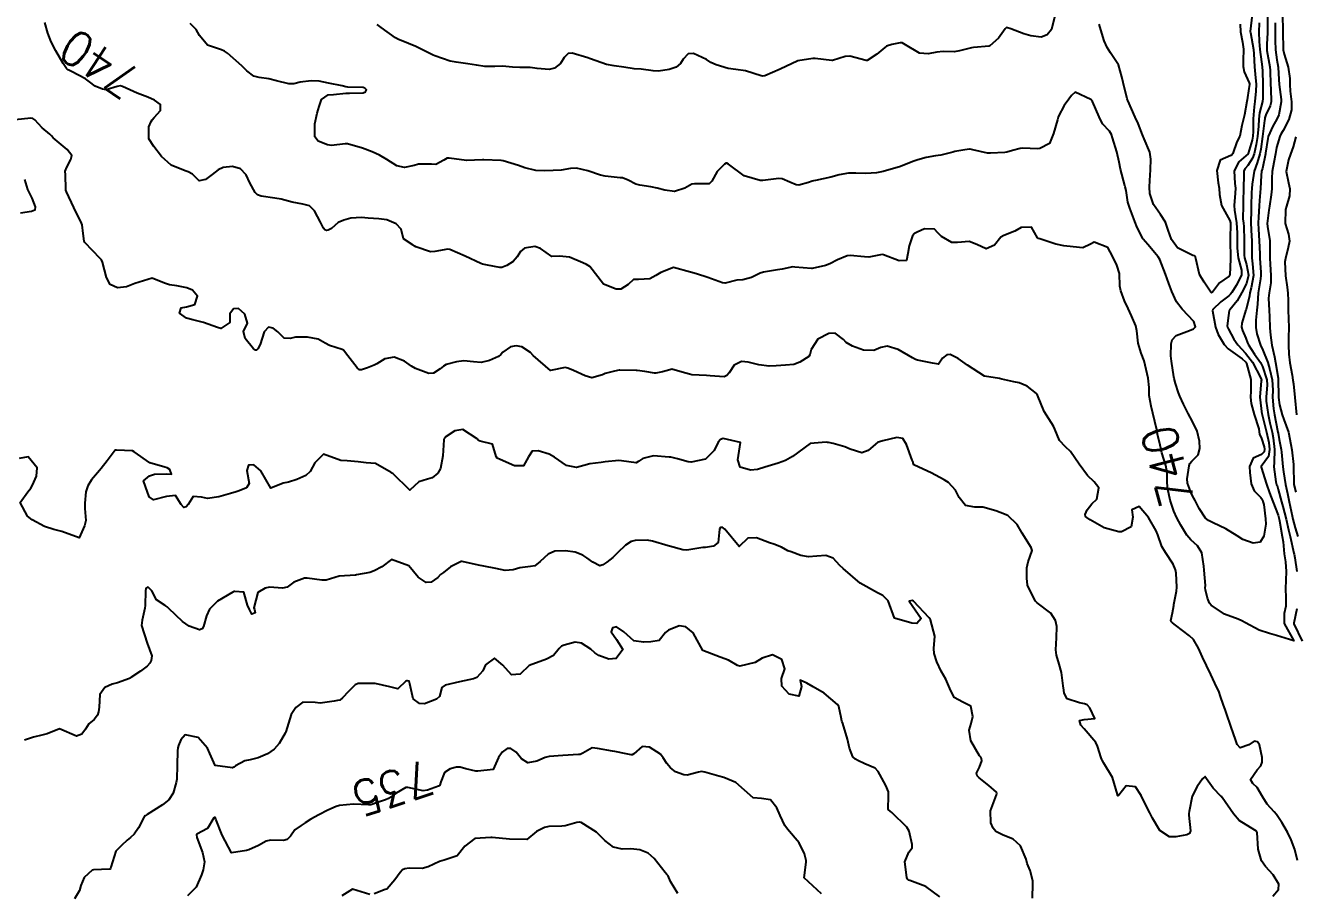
# Model space of a CAD drawing. Header units: metres. Extents: x 318500 to 325275, y 7408834 to 7428799.
# Drawn here: x 320052.3 to 320198.6, y 7412619.7 to 7412719.4 of the extents above; entities that cross this region are included whole.
import ezdxf
from ezdxf.enums import TextEntityAlignment as Align

# ---------------------------------------------------------------- set-up
doc = ezdxf.new("R2010")
doc.units = ezdxf.units.M
doc.header["$MEASUREMENT"] = 0
for name, color, linetype in [('Cotas', 45, 'Continuous'), ('Curvas de Nivel 1m', 11, 'Continuous'), ('Curvas de Nivel 5m', 15, 'Continuous')]:
    doc.layers.add(name, color=color, linetype=linetype)
doc.styles.add('Style-STANDARD', font='STANDARD.shx')

msp = doc.modelspace()

# ---------------------------------------------------------------- linework, layer by layer
at = {"layer": 'Curvas de Nivel 1m', "flags": 128}
for points, elevation in [([(320193.59, 7412720.62), (320193.39, 7412718.68), (320193.39, 7412718.62), (320193.4, 7412718.55), (320193.75, 7412716.61), (320193.79, 7412716.11), (320193.86, 7412714.61), (320194, 7412713.35), (320194.06, 7412712.61), (320194.05, 7412711.8), (320193.93, 7412710.61), (320193.83, 7412709.99), (320193.73, 7412708.61), (320193.71, 7412707.15), (320193.67, 7412706.61), (320193.59, 7412706.18), (320193.16, 7412704.62), (320193.16, 7412704.6), (320193.14, 7412704.58), (320192.09, 7412703.67), (320191.53, 7412702.64), (320191.62, 7412701.17), (320191.67, 7412700.64), (320191.64, 7412700.08), (320191.53, 7412698.64), (320191.56, 7412698.13), (320191.79, 7412696.64), (320191.87, 7412695.49), (320191.89, 7412694.64), (320191.89, 7412693.74), (320192.01, 7412692.63), (320192.39, 7412691.19), (320192.39, 7412690.63), (320191.76, 7412689.46), (320191.26, 7412688.65), (320191.13, 7412688.45), (320190.92, 7412688.24), (320190.01, 7412687.56), (320189.08, 7412686.67), (320189.04, 7412686.53), (320189.38, 7412684.66), (320189.71, 7412683.81), (320190.38, 7412682.65), (320190.84, 7412682.15), (320192.44, 7412681.01), (320192.82, 7412680.71), (320192.89, 7412680.62), (320192.97, 7412680.46), (320193.44, 7412678.61), (320193.45, 7412677.28), (320193.41, 7412676.61), (320193.5, 7412675.87), (320193.83, 7412674.6), (320194.36, 7412672.95), (320194.41, 7412672.59), (320194.44, 7412672.32), (320194.7, 7412671.84), (320194.98, 7412670.88), (320195.02, 7412670.59), (320194.98, 7412670.29), (320194.68, 7412670), (320193.71, 7412669.57), (320193.31, 7412668.61), (320193.35, 7412667.91), (320193.51, 7412666.61), (320193.85, 7412665.83), (320194.61, 7412665.05), (320194.78, 7412664.76), (320194.84, 7412664.59), (320194.94, 7412664.25), (320195.14, 7412662.58), (320195.19, 7412661.97), (320194.96, 7412660.58), (320194.54, 7412659.9), (320193.74, 7412659.8), (320192.55, 7412660.22), (320191.89, 7412660.63), (320190.56, 7412661.46), (320189.11, 7412662.12), (320188.58, 7412662.39), (320188.25, 7412662.68), (320187.51, 7412663.77), (320187.06, 7412664.69), (320186.9, 7412664.98), (320186.62, 7412665.47), (320186.17, 7412666.7), (320186.13, 7412667.21), (320186.34, 7412668.7), (320186.42, 7412668.95), (320186.67, 7412669.24), (320187.4, 7412669.97), (320187.6, 7412670.69), (320187.56, 7412671.54), (320187.27, 7412672.69), (320186.73, 7412673.8), (320186.22, 7412674.71), (320185.7, 7412675.78), (320185.29, 7412676.72), (320185.14, 7412677.09), (320184.78, 7412678.15), (320184.63, 7412678.73), (320184.59, 7412678.93), (320184.3, 7412680.74), (320184.24, 7412681.33), (320184.29, 7412682.74), (320184.41, 7412683.18), (320184.86, 7412683.68), (320186.41, 7412684.25), (320186.87, 7412684.47), (320187.09, 7412684.7), (320186.88, 7412685.3), (320185.55, 7412686.72), (320184.91, 7412687.58), (320184.36, 7412688.74), (320184.02, 7412689.66), (320183.62, 7412690.74), (320182.98, 7412692.45), (320182.8, 7412692.75), (320181.6, 7412694.17), (320181.06, 7412694.78), (320181.04, 7412694.8), (320181.01, 7412694.85), (320180.35, 7412696.12), (320180.08, 7412696.79), (320179.53, 7412698.33), (320179.36, 7412698.81), (320179.3, 7412699.04), (320179.08, 7412700.36), (320178.99, 7412700.81), (320178.96, 7412700.94), (320178.45, 7412702.82), (320178.3, 7412703.64), (320178.04, 7412704.82), (320177.54, 7412706.45), (320177.4, 7412706.83), (320177.17, 7412707.19), (320176.39, 7412708.05), (320175.97, 7412708.85), (320175.22, 7412710.61), (320175.04, 7412710.86), (320173.23, 7412711.68), (320172.8, 7412711.32), (320172.51, 7412710.9), (320171.95, 7412710.17), (320171.29, 7412708.91), (320171.26, 7412708.83), (320171.19, 7412708.52), (320170.72, 7412706.92), (320170.28, 7412705.8), (320169.14, 7412705.2), (320168.91, 7412705.18), (320167.14, 7412705.24), (320166.9, 7412705.22), (320166, 7412704.98), (320165.34, 7412704.78), (320165.14, 7412704.76), (320163.48, 7412704.67), (320163.13, 7412704.68), (320161.42, 7412705.05), (320161.14, 7412705.12), (320161.06, 7412705.13), (320160.52, 7412705.06), (320159.35, 7412704.85), (320159.14, 7412704.8), (320157.76, 7412704.46), (320157.13, 7412704.37), (320156.08, 7412704.16), (320155.12, 7412703.89), (320154.53, 7412703.72), (320153.11, 7412703.15), (320151.1, 7412702.56), (320150.33, 7412702.42), (320149.1, 7412702.34), (320147.96, 7412702.37), (320147.1, 7412702.37), (320146.03, 7412702.18), (320145.1, 7412701.9), (320143.32, 7412701.52), (320143.09, 7412701.49), (320142.93, 7412701.45), (320142.51, 7412701.3), (320141.39, 7412701), (320141.09, 7412701.03), (320140.36, 7412701.32), (320139.48, 7412701.72), (320139.09, 7412701.77), (320137.27, 7412701.54), (320137.09, 7412701.53), (320136.93, 7412701.54), (320135.09, 7412702.07), (320133.3, 7412703.42), (320133.11, 7412703.52), (320133.01, 7412703.52), (320132.82, 7412703.42), (320131.99, 7412702.55), (320131.39, 7412701.45), (320131.08, 7412701.13), (320129.39, 7412701.15), (320129.08, 7412701.11), (320128.25, 7412700.66), (320127.07, 7412700.26), (320125.95, 7412700.4), (320125.07, 7412700.65), (320124.34, 7412700.8), (320123.07, 7412701), (320122.64, 7412701.12), (320121.73, 7412701.57), (320121.08, 7412701.83), (320120.82, 7412701.85), (320119.09, 7412702.01), (320118.56, 7412702.14), (320117.1, 7412702.64), (320115.81, 7412702.93), (320115.1, 7412702.92), (320114.04, 7412702.73), (320113.09, 7412702.66), (320112.15, 7412702.64), (320111.09, 7412702.67), (320109.85, 7412702.98), (320109.1, 7412703.24), (320107.35, 7412703.77), (320107.11, 7412703.81), (320107.07, 7412703.82), (320105.11, 7412703.92), (320104.98, 7412703.92), (320103.11, 7412703.82), (320101.11, 7412704.09), (320100.89, 7412704.08), (320100.53, 7412703.86), (320099.59, 7412703.37), (320099.1, 7412703.4), (320097.58, 7412703.41), (320097.1, 7412703.27), (320095.99, 7412703.02), (320095.1, 7412703.21), (320093.96, 7412703.94), (320093.12, 7412704.43), (320092.25, 7412704.84), (320091.13, 7412705.26), (320089.41, 7412705.74), (320089.14, 7412705.75), (320087.59, 7412705.57), (320087.13, 7412705.62), (320086.05, 7412706.05), (320085.64, 7412706.55), (320085.64, 7412708.05), (320085.94, 7412709.29), (320086.15, 7412710.05), (320086.41, 7412710.84), (320087.21, 7412711.38), (320087.79, 7412711.44), (320089.21, 7412711.56), (320089.63, 7412711.58), (320091.21, 7412711.61), (320091.48, 7412711.71), (320091.6, 7412711.97), (320091.41, 7412712.17), (320091.22, 7412712.23), (320089.47, 7412712.25), (320089.22, 7412712.3), (320088.82, 7412712.42), (320087.23, 7412712.74), (320086.14, 7412712.95), (320085.23, 7412712.99), (320083.98, 7412712.83), (320083.23, 7412712.66), (320082.68, 7412712.64), (320081.23, 7412712.98), (320080.34, 7412713.23), (320079.23, 7412713.39), (320078.62, 7412713.54), (320077.81, 7412714.16), (320077.25, 7412714.74), (320075.6, 7412716.19), (320075.27, 7412716.41), (320074.92, 7412716.55), (320073.28, 7412717.11), (320072.37, 7412718.23), (320071.98, 7412718.91), (320071.31, 7412719.6)], 741), ([(320170.89, 7412720.46), (320170.5, 7412718.92), (320169.98, 7412718.27), (320169.32, 7412718.03), (320168.1, 7412718.18), (320167.32, 7412718.39), (320165.82, 7412718.99), (320165.33, 7412719.15), (320165.16, 7412718.99), (320164.41, 7412717.91), (320163.38, 7412717.02), (320163.33, 7412716.99), (320163.3, 7412716.99), (320161.53, 7412716.82), (320161.3, 7412716.78), (320159.91, 7412716.44), (320159.29, 7412716.35), (320158.02, 7412716.36), (320157.29, 7412716.31), (320156.31, 7412716.09), (320155.29, 7412716.19), (320153.68, 7412717.15), (320153.3, 7412717.36), (320153.07, 7412717.38), (320152.09, 7412717.17), (320151.51, 7412716.97), (320151.29, 7412716.82), (320150.39, 7412716.08), (320149.27, 7412715.32), (320149.16, 7412715.33), (320147.28, 7412715.82), (320146.74, 7412715.78), (320145.27, 7412715.35), (320145.18, 7412715.35), (320143.27, 7412715.56), (320143.01, 7412715.55), (320141.27, 7412715.31), (320139.26, 7412714.34), (320137.47, 7412713.58), (320137.25, 7412713.52), (320137.06, 7412713.56), (320135.26, 7412714.15), (320134.14, 7412714.3), (320133.25, 7412714.41), (320131.88, 7412714.83), (320131.27, 7412715.12), (320130.76, 7412715.46), (320129.28, 7412716.15), (320128.65, 7412716.11), (320128.06, 7412715.49), (320127.78, 7412714.98), (320127.26, 7412714.57), (320126.46, 7412714.3), (320125.25, 7412714.12), (320124.64, 7412714.14), (320123.25, 7412714.32), (320122.42, 7412714.39), (320121.25, 7412714.56), (320120.14, 7412714.72), (320119.26, 7412714.86), (320117.39, 7412715.51), (320117.27, 7412715.56), (320117.09, 7412715.63), (320115.28, 7412716.17), (320114.82, 7412716.13), (320114.37, 7412715.67), (320113.95, 7412714.99), (320113.25, 7412714.44), (320112.65, 7412714.29), (320111.25, 7412714.42), (320110.45, 7412714.52), (320109.25, 7412714.53), (320108.44, 7412714.57), (320107.25, 7412714.67), (320106.38, 7412714.65), (320105.25, 7412714.65), (320104.28, 7412714.78), (320103.26, 7412714.97), (320101.94, 7412715.15), (320101.26, 7412715.27), (320099.47, 7412715.87), (320099.27, 7412715.96), (320099.07, 7412716.08), (320097.29, 7412716.96), (320095.6, 7412717.63), (320095.3, 7412717.75), (320094.95, 7412717.93), (320093.31, 7412719.13), (320092.85, 7412719.49)], 742), ([(320195.39, 7412720.55), (320195.39, 7412718.59), (320195.39, 7412718.53), (320195.31, 7412717.22), (320195.28, 7412716.61), (320195.28, 7412716.59), (320195.3, 7412716.48), (320195.65, 7412714.59), (320195.68, 7412714.17), (320195.72, 7412712.59), (320195.75, 7412712.08), (320195.79, 7412710.58), (320195.7, 7412710.1), (320195.2, 7412709.09), (320195.06, 7412708.72), (320195.05, 7412708.59), (320195.03, 7412708.43), (320194.78, 7412706.6), (320194.59, 7412705.15), (320194.5, 7412704.6), (320194.19, 7412703.54), (320193.85, 7412702.61), (320193.6, 7412701.11), (320193.57, 7412700.61), (320193.55, 7412700.15), (320193.51, 7412698.61), (320193.5, 7412698.17), (320193.47, 7412696.61), (320193.53, 7412695.13), (320193.57, 7412694.61), (320193.58, 7412694.03), (320193.58, 7412692.61), (320193.66, 7412691.92), (320193.77, 7412690.61), (320193.48, 7412689.16), (320193.35, 7412688.61), (320193.3, 7412688.24), (320192.9, 7412686.67), (320192.89, 7412686.63), (320192.41, 7412685.1), (320192.39, 7412684.63), (320192.5, 7412684.26), (320192.86, 7412683.39), (320193.07, 7412682.84), (320193.18, 7412682.62), (320193.88, 7412681.56), (320194.57, 7412680.59), (320194.81, 7412680.11), (320195.29, 7412678.58), (320195.34, 7412678.03), (320195.21, 7412676.59), (320195.22, 7412676.12), (320195.47, 7412674.58), (320195.66, 7412673.64), (320195.91, 7412672.57), (320196.04, 7412671.91), (320196.19, 7412670.57), (320196.15, 7412669.09), (320196.1, 7412668.57), (320196.34, 7412666.86), (320196.42, 7412666.56), (320196.48, 7412666.41), (320196.62, 7412665.96), (320197, 7412664.56), (320197.14, 7412664.02), (320197.51, 7412662.55), (320197.8, 7412661.31), (320197.97, 7412660.55), (320198.42, 7412658.65), (320198.44, 7412658.54), (320198.52, 7412658.1), (320198.77, 7412656.54)], 739), ([(320197.11, 7412720.57), (320197.14, 7412718.77), (320197.14, 7412718.57), (320197.16, 7412716.71), (320197.18, 7412716.57), (320197.29, 7412716.07), (320197.77, 7412714.56), (320197.95, 7412713.25), (320197.94, 7412712.56), (320197.99, 7412711.81), (320198.13, 7412710.56), (320198.12, 7412709.64), (320197.83, 7412708.56), (320197.18, 7412707.29), (320196.91, 7412706.84), (320196.79, 7412706.57), (320196.42, 7412705.31), (320196.28, 7412704.58), (320196.09, 7412703.61), (320195.91, 7412702.58), (320195.89, 7412701.8), (320195.88, 7412700.58), (320195.8, 7412699.86), (320195.6, 7412698.58), (320195.52, 7412698.11), (320195.34, 7412696.59), (320195.37, 7412696.24), (320195.64, 7412694.58), (320195.66, 7412693.93), (320195.65, 7412692.58), (320195.67, 7412691.88), (320195.76, 7412690.58), (320195.76, 7412689.76), (320195.57, 7412688.58), (320195.5, 7412688), (320195.55, 7412686.58), (320195.59, 7412685.88), (320195.65, 7412684.58), (320195.71, 7412683.73), (320195.89, 7412682.58), (320196.17, 7412681.24), (320196.31, 7412680.58), (320196.6, 7412678.76), (320196.61, 7412678.57), (320196.63, 7412676.71), (320196.63, 7412676.57), (320196.76, 7412675.72), (320197.07, 7412674.56), (320197.27, 7412674.02), (320197.78, 7412672.55), (320198.08, 7412671.16), (320198.18, 7412670.55), (320198.37, 7412668.84), (320198.38, 7412668.54), (320198.4, 7412666.78), (320198.42, 7412666.54), (320198.62, 7412665.67)], 737), ([(320192.21, 7412719.51), (320192.28, 7412718.64), (320192.51, 7412717.44), (320192.6, 7412716.63), (320192.57, 7412715.34), (320192.57, 7412714.63), (320192.68, 7412714.04), (320193.25, 7412712.77), (320193.29, 7412712.65), (320193.29, 7412712.62), (320193.29, 7412712.58), (320193.24, 7412712.11), (320193.04, 7412710.81), (320193, 7412710.62), (320192.73, 7412709.1), (320192.61, 7412708.63), (320192.42, 7412707.87), (320192.19, 7412706.63), (320191.83, 7412705.97), (320191.38, 7412704.65), (320191.29, 7412704.5), (320191.14, 7412704.41), (320189.91, 7412703.88), (320189.54, 7412702.67), (320189.68, 7412701.25), (320189.79, 7412700.66), (320189.83, 7412699.91), (320190.09, 7412698.66), (320191.03, 7412696.94), (320191.1, 7412696.65), (320191.09, 7412694.73), (320191.09, 7412694.65), (320191.09, 7412694.57), (320191.11, 7412692.65), (320191.11, 7412692.51), (320191.02, 7412690.65), (320190.95, 7412690.51), (320189.86, 7412689.74), (320189.03, 7412688.67), (320188.98, 7412688.62), (320188.93, 7412688.6), (320188.84, 7412688.67), (320188.08, 7412689.83), (320187.56, 7412690.69), (320187.13, 7412692.54), (320187.1, 7412692.7), (320186.98, 7412692.84), (320186.78, 7412692.91), (320185, 7412693.76), (320184.31, 7412694.74), (320183.95, 7412695.81), (320183.64, 7412696.74), (320183.04, 7412697.61), (320182.24, 7412698.76), (320181.82, 7412700.02), (320181.78, 7412700.77), (320181.83, 7412701.51), (320181.91, 7412702.77), (320181.93, 7412703.97), (320181.82, 7412704.77), (320181.16, 7412706.33), (320180.97, 7412706.78), (320180.46, 7412708.07), (320180.14, 7412708.8), (320179.29, 7412710.74), (320179.26, 7412710.81), (320179.22, 7412710.94), (320178.74, 7412712.82), (320178.61, 7412713.46), (320178.22, 7412714.82), (320177.29, 7412716.21), (320176.89, 7412716.84), (320176.55, 7412717.6), (320176.19, 7412718.85), (320175.99, 7412719.51)], 742), ([(320196.26, 7412719.66), (320196.27, 7412718.58), (320196.26, 7412717.64), (320196.29, 7412716.58), (320196.46, 7412715.4), (320196.59, 7412714.58), (320196.67, 7412713.16), (320196.71, 7412712.58), (320196.93, 7412710.86), (320196.94, 7412710.57), (320196.67, 7412709.1), (320196.44, 7412708.58), (320195.98, 7412707.78), (320195.46, 7412706.59), (320195.4, 7412706.36), (320195.14, 7412704.68), (320195.13, 7412704.6), (320194.79, 7412702.92), (320194.7, 7412702.6), (320194.63, 7412702.12), (320194.56, 7412700.6), (320194.46, 7412699.21), (320194.42, 7412698.6), (320194.33, 7412697.31), (320194.31, 7412696.6), (320194.34, 7412695.92), (320194.43, 7412694.6), (320194.48, 7412693.1), (320194.49, 7412692.6), (320194.6, 7412690.95), (320194.6, 7412690.6), (320194.55, 7412690.2), (320194.31, 7412688.6), (320194.21, 7412687.31), (320194.14, 7412686.6), (320194.04, 7412685.44), (320194.02, 7412684.6), (320194.15, 7412683.89), (320194.58, 7412682.59), (320194.84, 7412682.01), (320195.42, 7412680.58), (320195.66, 7412679.73), (320195.9, 7412678.58), (320195.97, 7412677.39), (320195.95, 7412676.58), (320196.07, 7412675.25), (320196.18, 7412674.57), (320196.53, 7412672.75), (320196.57, 7412672.56), (320196.59, 7412672.44), (320196.7, 7412671.73), (320196.94, 7412670.56), (320196.98, 7412670.26), (320197.13, 7412668.56), (320197.2, 7412668.01), (320197.44, 7412666.55), (320197.66, 7412665.51), (320197.87, 7412664.55), (320198.21, 7412662.92), (320198.3, 7412662.54), (320198.56, 7412661.54), (320198.85, 7412660.54)], 738), ([(320198.82, 7412623.29), (320198.52, 7412624.53), (320198.09, 7412625.65), (320197.66, 7412626.54), (320197.01, 7412627.66), (320196.41, 7412628.56), (320196.13, 7412628.88), (320195.33, 7412629.76), (320194.82, 7412630.58), (320194.17, 7412631.67), (320193.7, 7412632.13), (320193.42, 7412632.6), (320194.2, 7412633.69), (320194.61, 7412634.18), (320194.76, 7412634.58), (320194.76, 7412635.13), (320194.46, 7412636.59), (320194.24, 7412636.93), (320193.84, 7412636.99), (320193.24, 7412636.6), (320192.23, 7412636.24), (320191.88, 7412636.62), (320191.67, 7412637.2), (320191.2, 7412638.63), (320190.63, 7412640.3), (320190.49, 7412640.64), (320190.3, 7412641.16), (320189.93, 7412642.27), (320189.79, 7412642.65), (320189.29, 7412643.7), (320188.84, 7412644.66), (320188.36, 7412645.7), (320187.89, 7412646.68), (320187.41, 7412647.71), (320186.85, 7412648.69), (320186.4, 7412649.14), (320184.76, 7412650.37), (320184.42, 7412650.62), (320184.31, 7412650.72), (320184.24, 7412650.9), (320184.44, 7412651.79), (320184.57, 7412652.6), (320184.59, 7412652.72), (320184.91, 7412654.27), (320184.95, 7412654.72), (320184.87, 7412656.34), (320184.79, 7412656.72), (320184.51, 7412657.36), (320183.61, 7412658.73), (320183.21, 7412659.41), (320182.73, 7412660.75), (320182.56, 7412661.2), (320181.67, 7412662.76), (320180.6, 7412664), (320179.76, 7412663.62), (320179.87, 7412662.79), (320179.66, 7412661.69), (320178.55, 7412661.1), (320178.27, 7412661.09), (320176.56, 7412661.55), (320174.96, 7412662.46), (320174.58, 7412662.73), (320174.43, 7412662.86), (320174.36, 7412663.09), (320174.59, 7412663.62), (320175.16, 7412664.3), (320175.72, 7412664.84), (320175.95, 7412666.17), (320175.42, 7412666.85), (320174.64, 7412667.57), (320173.68, 7412668.87), (320172.68, 7412670.34), (320172.11, 7412670.89), (320171.41, 7412671.61), (320170.88, 7412672.91), (320170.72, 7412673.24), (320169.66, 7412674.93), (320168.87, 7412676.83), (320168.84, 7412676.94), (320168.82, 7412676.98), (320168.77, 7412677.03), (320167.7, 7412677.87), (320166.78, 7412678.25), (320166.17, 7412678.37), (320164.79, 7412678.67), (320164.52, 7412678.73), (320162.79, 7412679.02), (320160.81, 7412680.26), (320159.76, 7412681.06), (320158.83, 7412681.5), (320158.43, 7412681.47), (320157.93, 7412681.08), (320157.5, 7412680.4), (320156.81, 7412680.52), (320155.08, 7412680.86), (320154.82, 7412680.94), (320154.5, 7412681.13), (320152.83, 7412682.09), (320151.56, 7412682.45), (320150.84, 7412682.3), (320150.05, 7412681.98), (320148.83, 7412682.02), (320147.58, 7412682.48), (320146.84, 7412682.9), (320146.54, 7412683.23), (320145.58, 7412683.97), (320144.86, 7412683.91), (320143.6, 7412683.28), (320142.83, 7412682.07), (320142.66, 7412681.46), (320142.54, 7412681.29), (320141.5, 7412680.61), (320140.81, 7412680.37), (320139.85, 7412680.28), (320138.8, 7412680.21), (320137.98, 7412680.17), (320136.8, 7412680.33), (320135.55, 7412680.63), (320134.81, 7412680.69), (320133.95, 7412680.26), (320133.39, 7412679.41), (320133.1, 7412679.1), (320132.78, 7412678.95), (320131.19, 7412679.03), (320130.78, 7412679.07), (320129.07, 7412679.18), (320128.79, 7412679.23), (320127.97, 7412679.48), (320126.79, 7412679.8), (320126.55, 7412679.74), (320125.71, 7412679.51), (320124.94, 7412679.36), (320124.79, 7412679.36), (320123.66, 7412679.54), (320122.79, 7412679.66), (320122.68, 7412679.67), (320120.79, 7412679.69), (320120.69, 7412679.69), (320120.16, 7412679.59), (320119.08, 7412679.3), (320118.78, 7412679.17), (320117.57, 7412678.82), (320116.78, 7412679.04), (320115.43, 7412679.65), (320114.79, 7412679.93), (320114.47, 7412679.99), (320112.79, 7412679.68), (320110.82, 7412681.39), (320110.48, 7412681.72), (320109.49, 7412682.39), (320108.83, 7412682.51), (320108.2, 7412682.37), (320107.3, 7412681.76), (320107.09, 7412681.49), (320106.81, 7412681.26), (320105.77, 7412680.81), (320104.8, 7412680.58), (320103.94, 7412680.67), (320102.8, 7412680.79), (320101.99, 7412680.64), (320100.8, 7412680.34), (320100.47, 7412680.17), (320100.08, 7412679.85), (320099.31, 7412679.34), (320098.78, 7412679.3), (320097.26, 7412679.89), (320096.79, 7412680.17), (320095.98, 7412680.73), (320094.81, 7412681.21), (320093.73, 7412681.01), (320092.8, 7412680.44), (320092.48, 7412680.27), (320091.71, 7412679.97), (320091.04, 7412679.72), (320090.79, 7412679.75), (320090.52, 7412679.98), (320089.45, 7412681.35), (320088.94, 7412682), (320088.82, 7412682.09), (320087.34, 7412682.54), (320086.83, 7412682.81), (320086.04, 7412683.25), (320084.83, 7412683.51), (320083.43, 7412683.48), (320082.83, 7412683.36), (320082.12, 7412683.37), (320081.4, 7412684.1), (320080.85, 7412684.55), (320080.33, 7412684.63), (320079.81, 7412684.13), (320079.36, 7412682.66), (320079.11, 7412682.14), (320078.95, 7412682), (320078.82, 7412682), (320078.61, 7412682.14), (320077.64, 7412683.34), (320077.45, 7412684.15), (320077.89, 7412685.12), (320077.58, 7412686.15), (320076.88, 7412686.8), (320076.29, 7412686.76), (320075.86, 7412686.18), (320075.85, 7412685.18), (320074.84, 7412684.5), (320074.43, 7412684.61), (320072.85, 7412685.2), (320071.6, 7412685.49), (320070.86, 7412685.68), (320070.05, 7412686.25), (320070.27, 7412686.86), (320070.88, 7412686.97), (320071.85, 7412687.27), (320072.14, 7412688.23), (320071.57, 7412688.9), (320070.91, 7412689.16), (320069.76, 7412689.41), (320068.91, 7412689.53), (320068.33, 7412689.7), (320066.92, 7412690.3), (320064.91, 7412689.67), (320063.95, 7412689.3), (320062.91, 7412689.18), (320062.09, 7412689.54), (320061.66, 7412690.37), (320061.21, 7412692.12), (320061.1, 7412692.38), (320060.95, 7412692.56), (320059.16, 7412694.41), (320059.1, 7412694.53), (320058.99, 7412695.44), (320058.87, 7412696.41), (320058.8, 7412696.62), (320057.91, 7412698.42), (320057.06, 7412700.21), (320056.99, 7412700.43), (320056.93, 7412702.28), (320056.91, 7412702.43), (320056.9, 7412702.61), (320057.09, 7412703.06), (320057.56, 7412703.96), (320057.66, 7412704.42), (320057.12, 7412705.08), (320055.51, 7412706.45), (320055.34, 7412706.65), (320055.14, 7412706.87), (320054.27, 7412707.59), (320053.39, 7412708.49), (320053.16, 7412708.66), (320052.96, 7412708.69), (320051.16, 7412708.51)], 739), ([(320198.64, 7412706.55), (320198.32, 7412705.39), (320198.04, 7412704.56), (320197.79, 7412703.9), (320197.52, 7412702.56), (320197.8, 7412701.27), (320197.95, 7412700.56), (320197.89, 7412699.75), (320197.55, 7412698.56), (320197.44, 7412698.18), (320197.4, 7412696.56), (320197.81, 7412695.35), (320197.9, 7412694.56), (320197.76, 7412693.8), (320197.43, 7412692.56), (320197.37, 7412692.17), (320197.44, 7412690.56), (320197.65, 7412689.27), (320197.73, 7412688.56), (320197.76, 7412687.71), (320197.77, 7412686.56), (320197.78, 7412685.66), (320197.82, 7412684.56), (320197.81, 7412683.51), (320197.8, 7412682.56), (320197.84, 7412681.55), (320197.96, 7412680.55), (320198.21, 7412679.14), (320198.3, 7412678.55), (320198.35, 7412678.12), (320198.52, 7412676.54), (320198.72, 7412674.56)], 736), ([(320052.21, 7412701.64), (320052.58, 7412700.49), (320053.05, 7412699.5), (320053.46, 7412698.48), (320053.39, 7412698.12), (320053.02, 7412697.95), (320051.76, 7412697.76)], 739), ([(320196, 7412619.16), (320196.63, 7412619.94), (320196.67, 7412620.55), (320196.04, 7412621.62), (320195.15, 7412622.57), (320194.7, 7412623.22), (320194.31, 7412624.59), (320194.18, 7412626.51), (320194.16, 7412626.59), (320194.1, 7412626.66), (320193.93, 7412626.77), (320192.12, 7412627.87), (320191.45, 7412628.63), (320190.15, 7412630.54), (320190.1, 7412630.59), (320190.03, 7412630.64), (320189.12, 7412631.61), (320188.34, 7412632.67), (320188.29, 7412632.77), (320188.18, 7412632.93), (320187.9, 7412632.67), (320187.27, 7412631.78), (320186.71, 7412630.69), (320186.37, 7412628.93), (320186.33, 7412628.7), (320186.33, 7412628.5), (320186.52, 7412626.69), (320186.39, 7412626.4), (320186.09, 7412626.24), (320184.82, 7412625.98), (320184.09, 7412626.01), (320182.98, 7412626.74), (320182.12, 7412628.16), (320181.83, 7412628.75), (320181.24, 7412629.87), (320180.84, 7412630.77), (320180.16, 7412631.74), (320179.11, 7412631.85), (320178.27, 7412630.8), (320178.21, 7412630.74), (320178.15, 7412630.73), (320178.1, 7412630.75), (320178.09, 7412630.8), (320178.09, 7412630.87), (320177.51, 7412632.81), (320176.54, 7412634.49), (320176.32, 7412634.83), (320176.28, 7412634.9), (320176.21, 7412635.1), (320175.81, 7412636.42), (320175.59, 7412636.84), (320174.25, 7412638.43), (320173.88, 7412638.86), (320173.73, 7412639.4), (320174.27, 7412639.51), (320175.48, 7412639.63), (320174.93, 7412640.85), (320174.6, 7412641.17), (320174.29, 7412641.3), (320173.74, 7412641.42), (320172.3, 7412641.89), (320171.96, 7412642.54), (320171.9, 7412642.89), (320171.85, 7412643.36), (320171.65, 7412644.89), (320171.38, 7412645.87), (320171.07, 7412646.9), (320171, 7412647.53), (320171.06, 7412648.9), (320171.1, 7412650.21), (320170.95, 7412650.9), (320170.43, 7412651.72), (320168.86, 7412652.93), (320168.65, 7412653.13), (320168.46, 7412653.45), (320167.74, 7412654.95), (320167.66, 7412655.77), (320167.67, 7412656.95), (320167.8, 7412657.66), (320168.28, 7412658.94), (320168.16, 7412659.31), (320167.13, 7412660.95), (320166.56, 7412661.95), (320165.46, 7412662.98), (320164.58, 7412663.32), (320164.08, 7412663.51), (320162.59, 7412663.95), (320161.68, 7412663.95), (320160.6, 7412664.14), (320159.87, 7412665.05), (320159.45, 7412665.89), (320158.63, 7412666.77), (320158.44, 7412666.89), (320158.12, 7412667.08), (320157.15, 7412667.61), (320156.64, 7412667.87), (320155.23, 7412668.53), (320154.66, 7412668.8), (320154.57, 7412669.04), (320154.55, 7412669.12), (320154.45, 7412669.34), (320153.81, 7412671.13), (320153.38, 7412671.83), (320152.7, 7412671.97), (320151.09, 7412671.57), (320150.69, 7412671.47), (320150.48, 7412671.4), (320150.21, 7412671.18), (320149.4, 7412670.47), (320148.67, 7412670.19), (320147.31, 7412670.6), (320146.68, 7412670.86), (320145.36, 7412671.25), (320144.8, 7412671.37), (320144.69, 7412671.39), (320144.55, 7412671.4), (320142.69, 7412671.28), (320140.66, 7412669.75), (320139.88, 7412669.32), (320139.01, 7412668.98), (320138.65, 7412668.87), (320137.48, 7412668.52), (320136.64, 7412668.26), (320135.82, 7412668.19), (320134.65, 7412668.54), (320134.37, 7412669.39), (320134.68, 7412671.39), (320132.69, 7412671.82), (320132.37, 7412671.74), (320132.11, 7412671.43), (320131.63, 7412670.47), (320130.66, 7412669.44), (320129.01, 7412669.11), (320128.66, 7412669.16), (320127.44, 7412669.49), (320126.81, 7412669.64), (320126.66, 7412669.67), (320126.46, 7412669.7), (320124.66, 7412669.86), (320123.43, 7412669.54), (320122.98, 7412669.22), (320122.65, 7412669.02), (320120.98, 7412669.25), (320120.66, 7412669.29), (320119.11, 7412669.14), (320118.65, 7412669.09), (320117.33, 7412668.94), (320116.65, 7412668.72), (320115.79, 7412668.5), (320114.65, 7412668.73), (320113.25, 7412669.67), (320112.66, 7412670.03), (320111.39, 7412670.42), (320110.67, 7412670.36), (320110.25, 7412669.72), (320109.68, 7412668.69), (320108.64, 7412668.68), (320107, 7412669.41), (320106.66, 7412669.59), (320106.54, 7412669.76), (320106.1, 7412671.19), (320104.68, 7412671.52), (320104.51, 7412671.62), (320104.35, 7412671.79), (320102.7, 7412672.89), (320101.79, 7412672.73), (320100.68, 7412671.98), (320100.61, 7412671.91), (320100.57, 7412671.84), (320100.51, 7412671.67), (320100.41, 7412669.84), (320100.12, 7412668.37), (320099.82, 7412667.85), (320099.17, 7412667.31), (320098.62, 7412667.15), (320097.64, 7412666.86), (320096.6, 7412665.9), (320094.63, 7412667.79), (320094.56, 7412667.85), (320094.46, 7412667.92), (320092.64, 7412668.95), (320091.56, 7412669.05), (320090.65, 7412669.15), (320089.39, 7412669.25), (320088.65, 7412669.31), (320086.66, 7412670.03), (320085.67, 7412669.02), (320085.1, 7412668.05), (320084.62, 7412667.59), (320083.58, 7412667.1), (320082.61, 7412666.83), (320082.01, 7412666.68), (320080.6, 7412666.11), (320079.45, 7412668.13), (320078.64, 7412668.79), (320078.03, 7412668.76), (320077.84, 7412668.15), (320078.09, 7412666.66), (320077.79, 7412666.15), (320076.93, 7412665.82), (320076.6, 7412665.7), (320075.95, 7412665.52), (320074.59, 7412665.12), (320073.31, 7412664.93), (320072.59, 7412665.07), (320071.66, 7412665.16), (320071.07, 7412664.24), (320070.85, 7412663.96), (320070.57, 7412663.89), (320070.26, 7412664.24), (320069.61, 7412665.28), (320068.59, 7412665.16), (320067.07, 7412664.77), (320066.59, 7412665.14), (320066.16, 7412666.3), (320065.93, 7412666.98), (320066.62, 7412667.54), (320067.2, 7412667.72), (320068.62, 7412667.76), (320069.15, 7412667.74), (320068.96, 7412668.27), (320068.63, 7412668.46), (320068.39, 7412668.52), (320066.64, 7412669.02), (320064.86, 7412670.32), (320064.66, 7412670.43), (320062.82, 7412670.51), (320062.66, 7412670.48), (320062.56, 7412670.35), (320061.75, 7412669.26), (320061.03, 7412668.37), (320060.86, 7412668.15), (320060.62, 7412667.89), (320059.92, 7412667.08), (320059.5, 7412666.39), (320059.3, 7412665.69), (320059.15, 7412664.39), (320059.18, 7412663.78), (320059.3, 7412662.39), (320059.14, 7412661.79), (320058.52, 7412660.4), (320056.53, 7412661.12), (320055.61, 7412661.37), (320054.54, 7412661.72), (320053.11, 7412662.47), (320052.56, 7412662.91), (320051.72, 7412664.49), (320052.59, 7412665.71), (320052.96, 7412666.11), (320053.15, 7412666.47), (320053.6, 7412667.49), (320053.66, 7412668.47), (320052.65, 7412669.71), (320051.62, 7412669.52)], 738), ([(320168.32, 7412618.94), (320168.36, 7412620.59), (320168.33, 7412620.94), (320168.04, 7412622.13), (320167.7, 7412622.94), (320167.57, 7412623.43), (320166.93, 7412624.95), (320166.08, 7412625.73), (320164.84, 7412626.22), (320164.09, 7412626.61), (320163.77, 7412626.99), (320163.52, 7412627.59), (320163.46, 7412629), (320164.15, 7412630.84), (320164.19, 7412630.99), (320164.15, 7412631.13), (320163.27, 7412631.9), (320162.18, 7412632.79), (320161.94, 7412633.02), (320161.87, 7412633.34), (320162.19, 7412634), (320162.49, 7412634.73), (320162.42, 7412635.02), (320162.34, 7412635.15), (320162.21, 7412635.33), (320161.22, 7412637.03), (320161.02, 7412638.26), (320161.23, 7412639.03), (320161.44, 7412639.86), (320161.22, 7412641.03), (320160.29, 7412641.49), (320159.29, 7412642.04), (320158.8, 7412643.06), (320158.33, 7412644.14), (320157.79, 7412645.08), (320157.3, 7412646.14), (320156.97, 7412647.09), (320156.95, 7412647.66), (320157.05, 7412649.09), (320156.56, 7412650.95), (320156.49, 7412651.1), (320156.42, 7412651.21), (320154.6, 7412653.12), (320154.45, 7412653.19), (320154.12, 7412653.13), (320154.44, 7412652.63), (320155.47, 7412651.11), (320154.97, 7412650.55), (320154.41, 7412650.59), (320152.42, 7412651.15), (320151.69, 7412653.16), (320151.07, 7412653.78), (320150.46, 7412654.06), (320148.47, 7412655.2), (320146.49, 7412656.86), (320146.12, 7412657.24), (320145.35, 7412658.08), (320144.51, 7412658.36), (320143.48, 7412658.3), (320142.51, 7412658.21), (320141.61, 7412658.39), (320140.51, 7412658.78), (320140.12, 7412658.92), (320139.4, 7412659.33), (320138.52, 7412659.67), (320138.03, 7412659.84), (320136.54, 7412660.39), (320135.53, 7412660.38), (320134.52, 7412659.39), (320132.86, 7412661.42), (320132.55, 7412661.64), (320132.37, 7412661.6), (320132.27, 7412661.42), (320132.09, 7412659.86), (320131.56, 7412659.43), (320130.65, 7412659.31), (320130.52, 7412659.31), (320130.36, 7412659.29), (320128.51, 7412658.97), (320128.05, 7412659.02), (320126.52, 7412659.44), (320126.34, 7412659.5), (320124.53, 7412660.04), (320123.94, 7412660.12), (320122.53, 7412660.08), (320122.1, 7412659.98), (320121.44, 7412659.57), (320120.51, 7412658.68), (320119.96, 7412658.13), (320119.28, 7412657.59), (320118.81, 7412657.29), (320118.49, 7412657.2), (320117.67, 7412657.61), (320116.98, 7412658.1), (320116.51, 7412658.41), (320115.62, 7412658.76), (320114.51, 7412658.92), (320113.31, 7412658.88), (320112.51, 7412658.54), (320111.62, 7412657.69), (320111.01, 7412657.19), (320110.49, 7412657.1), (320109.26, 7412656.95), (320108.48, 7412656.73), (320107.57, 7412656.66), (320106.49, 7412656.87), (320105.11, 7412657.16), (320104.49, 7412657.27), (320102.64, 7412657.68), (320102.5, 7412657.68), (320101.27, 7412657.05), (320100.48, 7412656.43), (320100.14, 7412656.18), (320099.82, 7412655.85), (320099.04, 7412655.29), (320098.46, 7412655.27), (320097.57, 7412655.88), (320096.49, 7412657.18), (320094.5, 7412657.92), (320093.36, 7412657.06), (320092.48, 7412656.59), (320092, 7412656.43), (320090.47, 7412656.13), (320090.34, 7412656.11), (320088.47, 7412656), (320086.95, 7412655.53), (320086.46, 7412655.55), (320084.76, 7412655.76), (320084.47, 7412655.75), (320083.23, 7412655.3), (320082.45, 7412654.73), (320081.94, 7412654.6), (320080.45, 7412654.72), (320079.94, 7412654.62), (320079.08, 7412654.13), (320078.64, 7412652.36), (320078.71, 7412652.14), (320078.79, 7412651.76), (320078.41, 7412651.61), (320078.14, 7412652.14), (320077.9, 7412652.67), (320077.47, 7412654.15), (320076.44, 7412654.23), (320076.38, 7412654.23), (320076.22, 7412654.16), (320074.43, 7412653.12), (320073.54, 7412652.2), (320073.19, 7412651.43), (320072.84, 7412650.21), (320072.68, 7412649.93), (320072.38, 7412649.8), (320071.2, 7412650.23), (320070.4, 7412650.77), (320068.83, 7412652.26), (320068.64, 7412652.48), (320068.42, 7412652.63), (320067.42, 7412653.27), (320066.87, 7412654.29), (320066.45, 7412654.74), (320066.18, 7412654.57), (320066.15, 7412654.3), (320066.12, 7412652.61), (320066.09, 7412652.3), (320065.78, 7412650.93), (320065.7, 7412650.31), (320066.36, 7412648.3), (320066.88, 7412646.83), (320066.82, 7412646.29), (320066.64, 7412645.99), (320066.33, 7412645.63), (320065.56, 7412645.06), (320064.45, 7412644.32), (320064.37, 7412644.26), (320064.31, 7412644.23), (320062.91, 7412643.73), (320062.3, 7412643.56), (320061.47, 7412643.18), (320060.91, 7412642.37), (320060.8, 7412640.91), (320060.74, 7412640.37), (320060.62, 7412640.01), (320060.25, 7412639.5), (320059.63, 7412639), (320059.24, 7412638.39), (320058.82, 7412637.8), (320058.22, 7412637.58), (320056.23, 7412638.43), (320054.84, 7412637.84), (320054.22, 7412637.68), (320053.24, 7412637.45), (320052.21, 7412637.11)], 737), ([(320198.75, 7412652.23), (320198.42, 7412650.6), (320198.41, 7412650.55), (320198.42, 7412650.52), (320199.38, 7412648.53)], 739), ([(320157.64, 7412619.08), (320156.01, 7412620.29), (320154.18, 7412620.96), (320154.02, 7412621.02), (320153.92, 7412621.12), (320153.84, 7412621.31), (320153.6, 7412623.13), (320154.06, 7412624.24), (320154.45, 7412624.73), (320154.45, 7412625.12), (320154.09, 7412626.64), (320153.82, 7412627.12), (320152.12, 7412628.8), (320151.91, 7412628.94), (320151.67, 7412629.16), (320151.73, 7412630.74), (320151.73, 7412631.16), (320151.43, 7412631.89), (320150.71, 7412633.17), (320150.52, 7412633.51), (320150.19, 7412633.91), (320148.99, 7412634.39), (320148.2, 7412634.79), (320147.93, 7412634.94), (320147.6, 7412635.21), (320147.23, 7412636.2), (320147.02, 7412637.22), (320146.45, 7412639.03), (320146.37, 7412639.23), (320146.34, 7412639.31), (320146.27, 7412639.74), (320146.02, 7412640.98), (320145.87, 7412641.24), (320144.3, 7412642.53), (320143.05, 7412643.27), (320142.32, 7412643.7), (320141.57, 7412644.04), (320141.71, 7412643.29), (320141.4, 7412642.19), (320140.3, 7412642.41), (320139.45, 7412643.32), (320139.41, 7412644.23), (320139.8, 7412645.32), (320139.43, 7412646.4), (320138.36, 7412646.95), (320137.16, 7412646.55), (320136.35, 7412646.07), (320134.59, 7412645.63), (320134.34, 7412645.72), (320133.28, 7412646.33), (320132.35, 7412646.66), (320130.36, 7412647.44), (320129.24, 7412649.46), (320128.4, 7412650.18), (320127.61, 7412650.27), (320126.39, 7412649.79), (320126.22, 7412649.67), (320126.06, 7412649.5), (320125.31, 7412648.58), (320124.37, 7412648.42), (320123.5, 7412648.41), (320122.38, 7412648.55), (320121.24, 7412649.57), (320120.4, 7412650.15), (320119.94, 7412650.04), (320119.78, 7412649.59), (320120.38, 7412648.7), (320121.11, 7412647.57), (320120.35, 7412646.52), (320119.5, 7412646.44), (320118.35, 7412646.86), (320117.92, 7412647.17), (320117.45, 7412647.61), (320116.37, 7412648.29), (320115.63, 7412648.39), (320114.37, 7412648.07), (320114.08, 7412647.94), (320113.81, 7412647.67), (320113.14, 7412646.88), (320112.35, 7412646.45), (320110.34, 7412645.71), (320109.32, 7412644.73), (320108.32, 7412644.63), (320107.29, 7412645.75), (320106.35, 7412646.55), (320105.33, 7412645.78), (320105.01, 7412645.1), (320104.32, 7412644.33), (320103.93, 7412644.18), (320102.31, 7412643.82), (320100.68, 7412643.46), (320100.3, 7412643.17), (320100, 7412642.13), (320099.67, 7412641.85), (320098.27, 7412641.31), (320097.72, 7412641.33), (320096.99, 7412641.89), (320096.6, 7412643.6), (320096.53, 7412643.9), (320096.31, 7412643.95), (320096.26, 7412643.95), (320096.13, 7412643.9), (320095.2, 7412643.01), (320094.3, 7412643.27), (320092.61, 7412643.64), (320092.31, 7412643.65), (320090.65, 7412643.63), (320090.3, 7412643.49), (320089.55, 7412642.73), (320088.86, 7412641.99), (320088.54, 7412641.74), (320088.28, 7412641.67), (320087.89, 7412641.62), (320086.27, 7412641.38), (320085.68, 7412641.45), (320084.27, 7412641.51), (320083.45, 7412640.88), (320082.94, 7412640.07), (320082.76, 7412639.57), (320082.32, 7412638.08), (320082.28, 7412638.02), (320082.23, 7412637.93), (320081.56, 7412636.74), (320080.99, 7412636.1), (320080.19, 7412635.55), (320079.14, 7412635.07), (320078.19, 7412634.84), (320077.6, 7412634.73), (320076.5, 7412634.16), (320076.33, 7412634.01), (320076.18, 7412633.92), (320074.18, 7412634.19), (320073.58, 7412635.59), (320073.28, 7412636.2), (320072.22, 7412637.42), (320070.73, 7412637.72), (320070.21, 7412637.15), (320069.96, 7412636.49), (320069.88, 7412636.24), (320069.85, 7412635.9), (320069.81, 7412634.25), (320069.75, 7412632.65), (320069.7, 7412632.25), (320069.35, 7412631.04), (320068.84, 7412630.26), (320068.11, 7412629.69), (320066.36, 7412628.55), (320066.1, 7412628.4), (320066.04, 7412628.36), (320065.99, 7412628.3), (320065.36, 7412627.03), (320064.85, 7412626.31), (320064.44, 7412625.94), (320064.06, 7412625.6), (320063.38, 7412625), (320062.73, 7412624.34), (320062.16, 7412622.49), (320062.13, 7412622.35), (320062.09, 7412622.28), (320062.02, 7412622.26), (320060.18, 7412622.21), (320060.02, 7412622.16), (320059.09, 7412621.3), (320058.72, 7412620.39), (320058.54, 7412619.84), (320057.97, 7412618.87)], 736), ([(320127.48, 7412619.48), (320126.63, 7412620.87), (320126.34, 7412621.5), (320126.21, 7412621.68), (320126.02, 7412621.89), (320124.73, 7412623.51), (320124.05, 7412624.11), (320123.08, 7412624.51), (320122.06, 7412624.6), (320121.04, 7412624.58), (320120.06, 7412624.8), (320119.06, 7412625.59), (320118.08, 7412626.53), (320116.34, 7412627.63), (320116.15, 7412627.68), (320116.1, 7412627.68), (320115.82, 7412627.63), (320114.47, 7412627.28), (320114.09, 7412627.24), (320112.59, 7412627.18), (320112.09, 7412627.08), (320111.17, 7412626.61), (320110.07, 7412625.71), (320108.07, 7412625.74), (320106.07, 7412625.92), (320105.91, 7412625.92), (320104.07, 7412625.79), (320102.94, 7412624.92), (320102.04, 7412623.82), (320100.54, 7412623.33), (320100.03, 7412623.14), (320098.71, 7412622.54), (320098.02, 7412622.36), (320096.53, 7412622.4), (320096.02, 7412622.33), (320095.74, 7412622.19), (320095.48, 7412621.91), (320094.87, 7412621.05), (320093.99, 7412620.03), (320093.93, 7412619.98), (320093.77, 7412619.92), (320092.48, 7412619.45)], 734), ([(320091.98, 7412619.38), (320089.99, 7412619.98), (320088.77, 7412619.2)], 734)]:
    msp.add_lwpolyline(points, dxfattribs=dict(at, elevation=elevation))
at = {"layer": 'Curvas de Nivel 5m', "flags": 128}
for points, elevation in [([(320194.41, 7412719.67), (320194.38, 7412718.6), (320194.4, 7412717.52), (320194.5, 7412716.6), (320194.7, 7412715.18), (320194.75, 7412714.6), (320194.78, 7412714.11), (320194.83, 7412712.6), (320194.84, 7412710.98), (320194.79, 7412710.6), (320194.47, 7412709.33), (320194.39, 7412708.6), (320194.34, 7412707.77), (320194.22, 7412706.6), (320194.08, 7412705.68), (320193.84, 7412704.61), (320193.66, 7412704.09), (320193.12, 7412703.25), (320192.81, 7412702.92), (320192.65, 7412702.63), (320192.63, 7412702.15), (320192.62, 7412700.63), (320192.58, 7412699.11), (320192.56, 7412698.63), (320192.55, 7412697.11), (320192.6, 7412696.63), (320192.63, 7412696.23), (320192.68, 7412694.62), (320192.69, 7412692.92), (320192.72, 7412692.62), (320192.97, 7412691.85), (320193.17, 7412690.62), (320192.94, 7412689.66), (320192.42, 7412688.63), (320191.89, 7412687.66), (320191.02, 7412686.65), (320190.97, 7412686.57), (320190.89, 7412685.98), (320190.74, 7412684.79), (320190.76, 7412684.65), (320190.87, 7412684.42), (320191.5, 7412683.28), (320191.94, 7412682.63), (320192.84, 7412681.67), (320193.65, 7412680.61), (320194.6, 7412678.78), (320194.67, 7412678.59), (320194.66, 7412678.47), (320194.51, 7412676.59), (320194.74, 7412674.65), (320194.76, 7412674.59), (320194.76, 7412674.57), (320195.26, 7412672.58), (320195.51, 7412671.39), (320195.61, 7412670.58), (320195.49, 7412669.77), (320194.66, 7412668.61), (320194.66, 7412668.55), (320195.27, 7412666.58), (320195.62, 7412665.58), (320196, 7412664.57), (320196.59, 7412663.02), (320196.73, 7412662.56), (320196.77, 7412662.37), (320197.08, 7412660.55), (320197.17, 7412659.93), (320197.31, 7412658.55), (320197.43, 7412657.64), (320197.51, 7412656.55), (320197.48, 7412655.55), (320197.46, 7412654.55), (320197.49, 7412653.52), (320197.47, 7412652.55), (320197.31, 7412651.68), (320197.31, 7412650.55), (320198.39, 7412648.54), (320196.4, 7412649.18), (320195.59, 7412649.39), (320194.41, 7412649.77), (320192.83, 7412650.61), (320192.42, 7412650.85), (320191.99, 7412651.06), (320190.43, 7412651.61), (320188.88, 7412652.66), (320188.69, 7412652.9), (320188.46, 7412653.46), (320188.23, 7412654.43), (320188.21, 7412654.67), (320188.22, 7412654.93), (320188.08, 7412656.68), (320188.04, 7412657.14), (320187.81, 7412658.68), (320187.33, 7412659.48), (320186.54, 7412660.19), (320186.1, 7412660.7), (320185.4, 7412661.88), (320184.94, 7412662.72), (320184.59, 7412663.48), (320184.18, 7412664.73), (320183.89, 7412666), (320183.81, 7412666.73), (320183.8, 7412667.89), (320183.68, 7412668.73), (320183.22, 7412670.2), (320183.09, 7412670.74), (320183.03, 7412671.08), (320182.71, 7412672.32), (320182.63, 7412672.68), (320182.63, 7412672.75), (320182.61, 7412672.85), (320182.17, 7412674.76), (320181.97, 7412675.55), (320181.76, 7412676.77), (320181.74, 7412677.72), (320181.65, 7412678.77), (320181.29, 7412680.29), (320181.16, 7412680.77), (320180.83, 7412681.64), (320180.47, 7412682.79), (320180.31, 7412684.23), (320180.21, 7412684.79), (320179.72, 7412685.97), (320179.31, 7412686.8), (320178.91, 7412687.67), (320178.47, 7412688.81), (320178.38, 7412689.37), (320178.32, 7412690.82), (320178.01, 7412691.77), (320177.54, 7412692.82), (320176.99, 7412693.81), (320175.43, 7412694.43), (320175, 7412694.19), (320174.09, 7412693.78), (320173, 7412693.91), (320171.91, 7412693.99), (320171, 7412694.19), (320169.14, 7412694.81), (320169.01, 7412694.84), (320168.9, 7412694.94), (320168.21, 7412696.14), (320167.02, 7412696.12), (320166.29, 7412695.71), (320165.01, 7412695.21), (320164.65, 7412695), (320163.92, 7412694.08), (320162.99, 7412693.68), (320161.89, 7412694.15), (320161, 7412694.5), (320159.68, 7412694.39), (320159, 7412694.41), (320157.82, 7412695.09), (320157.42, 7412695.5), (320157.02, 7412695.93), (320155.88, 7412695.98), (320155.01, 7412695.59), (320154.72, 7412695.43), (320154.48, 7412695.14), (320154.11, 7412694.02), (320153.97, 7412693.14), (320153.78, 7412692.33), (320152.97, 7412692.28), (320151.16, 7412692.99), (320150.98, 7412693.02), (320149.46, 7412692.71), (320148.97, 7412692.74), (320147.31, 7412692.89), (320146.97, 7412692.85), (320145.84, 7412692.38), (320144.96, 7412691.93), (320144.47, 7412691.75), (320142.95, 7412691.39), (320142.86, 7412691.38), (320140.95, 7412691.56), (320140.69, 7412691.58), (320139.46, 7412691.33), (320138.95, 7412691.23), (320137.34, 7412690.97), (320136.94, 7412690.85), (320135.93, 7412690.38), (320134.93, 7412690.11), (320134.26, 7412690.07), (320132.92, 7412689.7), (320132.61, 7412689.74), (320130.93, 7412690.36), (320129.61, 7412690.79), (320128.94, 7412690.98), (320126.95, 7412691.5), (320125.51, 7412690.95), (320124.94, 7412690.59), (320124.24, 7412690.22), (320122.93, 7412690.12), (320122.36, 7412690.12), (320121.75, 7412689.57), (320120.91, 7412689.04), (320120.36, 7412689.03), (320118.92, 7412689.61), (320117.33, 7412691.63), (320116.95, 7412691.87), (320116.52, 7412692.07), (320114.97, 7412692.69), (320113.84, 7412692.8), (320112.97, 7412692.79), (320111.65, 7412693.7), (320110.98, 7412693.94), (320109.8, 7412693.73), (320109.34, 7412693.37), (320108.97, 7412692.76), (320108.48, 7412692.22), (320107.78, 7412691.76), (320107.21, 7412691.51), (320106.95, 7412691.5), (320105.54, 7412691.78), (320104.95, 7412691.9), (320104.78, 7412691.96), (320102.97, 7412692.83), (320101.22, 7412693.6), (320100.98, 7412693.64), (320099.48, 7412693.36), (320098.97, 7412693.3), (320097.3, 7412693.9), (320097.11, 7412694.02), (320096.98, 7412694.09), (320095.88, 7412694.81), (320095.59, 7412695.92), (320095.01, 7412696.54), (320093.96, 7412697), (320093.02, 7412697.13), (320091.79, 7412697.19), (320091.02, 7412697.27), (320089.82, 7412697.19), (320089.01, 7412696.98), (320088.34, 7412696.69), (320087.58, 7412696.02), (320087.21, 7412695.81), (320087, 7412695.77), (320086.79, 7412695.83), (320086.64, 7412696.04), (320086.31, 7412696.74), (320085.63, 7412698.05), (320085.04, 7412698.61), (320084.29, 7412698.82), (320083.04, 7412699.04), (320081.79, 7412699.36), (320081.05, 7412699.51), (320079.48, 7412699.71), (320079.06, 7412699.86), (320078.77, 7412700.14), (320078.17, 7412701.26), (320077.73, 7412702.16), (320077.09, 7412702.85), (320076.16, 7412703.12), (320075.09, 7412703.01), (320074.52, 7412702.77), (320073.83, 7412702.21), (320073.07, 7412701.64), (320072.34, 7412701.5), (320071.55, 7412702.24), (320071.08, 7412702.52), (320070.71, 7412702.63), (320069.1, 7412703.29), (320068.01, 7412704.29), (320067.13, 7412705.44), (320066.52, 7412706.31), (320066.54, 7412707.69), (320066.81, 7412708.31), (320066.94, 7412708.52), (320067.17, 7412708.77), (320067.89, 7412709.58), (320067.87, 7412710.29), (320067.2, 7412710.77), (320066.41, 7412711.1), (320065.21, 7412711.58), (320063.5, 7412712.35), (320063.22, 7412712.42), (320062.88, 7412712.36), (320061.62, 7412711.97), (320061.21, 7412712.02), (320060.37, 7412712.39), (320059.69, 7412712.87), (320059.23, 7412713.24), (320057.62, 7412714.05), (320057.24, 7412714.25), (320057.14, 7412714.33), (320057.06, 7412714.43), (320056.69, 7412715), (320055.82, 7412716.45), (320055.29, 7412717.48), (320054.92, 7412718.47), (320054.56, 7412719.72)], 740), ([(320143.99, 7412619.44), (320142.02, 7412621.28), (320142.25, 7412623.07), (320142.24, 7412623.28), (320142.05, 7412624.06), (320141.42, 7412625.29), (320140.09, 7412626.89), (320139.78, 7412627.31), (320139.23, 7412628.44), (320138.85, 7412629.33), (320138.13, 7412630.24), (320137.08, 7412630.4), (320136.14, 7412630.49), (320135.14, 7412631.38), (320134.16, 7412632.26), (320132.75, 7412632.84), (320132.17, 7412632.97), (320130.58, 7412633.44), (320130.18, 7412633.52), (320129.83, 7412633.45), (320128.54, 7412633.1), (320128.17, 7412633.12), (320127.18, 7412633.49), (320126.61, 7412633.92), (320126.19, 7412634.45), (320125.79, 7412635.1), (320125.45, 7412635.51), (320124.21, 7412636.31), (320123.34, 7412636.4), (320122.39, 7412635.55), (320122.2, 7412635.45), (320122.1, 7412635.45), (320121.5, 7412635.56), (320120.2, 7412635.81), (320119.94, 7412635.85), (320118.21, 7412636.17), (320117.58, 7412636.24), (320116.53, 7412635.63), (320116.2, 7412635.49), (320116.03, 7412635.46), (320114.2, 7412635.35), (320112.64, 7412635.23), (320112.19, 7412635.13), (320111.21, 7412634.72), (320110.19, 7412634.53), (320109.45, 7412634.98), (320108.85, 7412635.73), (320108.21, 7412636.15), (320107.8, 7412636.16), (320107.23, 7412635.75), (320106.82, 7412635.13), (320106.18, 7412633.76), (320104.41, 7412633.55), (320104.18, 7412633.55), (320103.05, 7412633.81), (320102.38, 7412634.02), (320102.18, 7412634.03), (320101.99, 7412634.01), (320101.23, 7412633.83), (320100.6, 7412633.4), (320100.16, 7412632.33), (320100.04, 7412631.95), (320099.9, 7412631.84), (320098.65, 7412631.35), (320098.14, 7412631.3), (320096.36, 7412631.69), (320096.15, 7412631.66), (320095.02, 7412631.03), (320094.13, 7412630.4), (320093.81, 7412630.24), (320092.86, 7412629.94), (320092.12, 7412629.69), (320091.85, 7412629.69), (320090.12, 7412629.75), (320088.51, 7412629.6), (320088.11, 7412629.49), (320087.17, 7412629.08), (320086.11, 7412628.54), (320085.21, 7412628.04), (320084.54, 7412627.61), (320084.09, 7412627.32), (320083.35, 7412626.8), (320082.85, 7412626.07), (320082.45, 7412625.69), (320082.06, 7412625.56), (320080.55, 7412625.62), (320080.06, 7412625.51), (320079.18, 7412625), (320078.05, 7412624.49), (320077.77, 7412624.42), (320076.04, 7412624.16), (320074.98, 7412626.18), (320074.27, 7412628.02), (320074.2, 7412628.19), (320074.15, 7412628.24), (320074.1, 7412628.25), (320074.03, 7412628.19), (320073.31, 7412626.97), (320072.07, 7412626.3), (320072.03, 7412626.26), (320072.01, 7412626.22), (320072.07, 7412625.94), (320072.71, 7412624.21), (320072.93, 7412623.11), (320072.8, 7412622.21), (320072.61, 7412621.62), (320071.99, 7412620.22), (320071, 7412619.21)], 735)]:
    msp.add_lwpolyline(points, dxfattribs=dict(at, elevation=elevation))

# ---------------------------------------------------------------- texts
at = {"layer": 'Cotas', "style": 'Style-STANDARD'}
for s, rotation, p in [('740', 146.3551, (320060.84, 7412714.93, 740)), ('740', 104.9405, (320183.88, 7412668.66, 740)), ('735', 198.3538, (320094.66, 7412631.6, 735))]:
    msp.add_text(s, height=4, rotation=rotation, dxfattribs=at).set_placement(p, align=Align.MIDDLE_CENTER)

doc.saveas('drawing.dxf')
